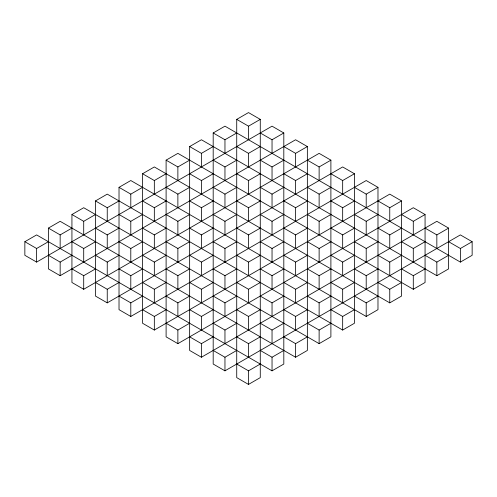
<?xml version="1.0" encoding="UTF-8"?>
<svg xmlns="http://www.w3.org/2000/svg" width="497" height="497" viewBox="0 0 497 497"><rect width="100%" height="100%" fill="white"/><g stroke="black" fill="none" stroke-linecap="round" stroke-linejoin="round"><path stroke-width="0.75" d="M24.85 241.704L36.623 234.907L272.039 370.83L283.812 364.034L283.812 132.966L272.039 126.17L36.623 262.093L24.85 255.296L24.85 241.704L36.623 248.5L48.389 241.704M48.389 228.111L60.162 221.314L295.585 357.237L307.357 350.441L307.357 146.559L295.585 139.763L60.162 275.686L48.389 268.889L48.389 228.111L60.162 234.907L71.935 228.111M71.935 214.518L83.707 207.721L319.124 343.644L330.896 336.848L330.896 160.152L319.124 153.356L83.707 289.279L71.935 282.482L71.935 214.518L83.707 221.314L95.474 214.518M95.474 200.931L107.246 194.134L342.669 330.051L354.442 323.255L354.442 173.745L342.669 166.949L107.246 302.866L95.474 296.069L95.474 200.931L107.246 207.721L119.019 200.931M119.019 187.338L130.792 180.541L366.208 316.459L377.981 309.662L377.981 187.338L366.208 180.541L130.792 316.459L119.019 309.662L119.019 187.338L130.792 194.134L142.558 187.338M142.558 173.745L154.331 166.949L389.754 302.866L401.526 296.069L401.526 200.931L389.754 194.134L154.331 330.051L142.558 323.255L142.558 173.745L154.331 180.541L166.104 173.745M166.104 160.152L177.876 153.356L413.293 289.279L425.065 282.482L425.065 214.518L413.293 207.721L177.876 343.644L166.104 336.848L166.104 160.152L177.876 166.949L189.643 160.152M189.643 146.559L201.415 139.763L436.838 275.686L448.611 268.889L448.611 228.111L436.838 221.314L201.415 357.237L189.643 350.441L189.643 146.559L201.415 153.356L213.188 146.559M213.188 132.966L224.961 126.17L460.377 262.093L472.15 255.296L472.15 241.704L460.377 234.907L224.961 370.83L213.188 364.034L213.188 132.966L224.961 139.763L236.727 132.966M236.727 119.379L248.5 112.583L260.273 119.379L260.273 377.621L248.5 384.417L236.727 377.621L236.727 119.379L248.5 126.17L260.273 119.379M48.389 255.296L60.162 262.093L71.935 255.296M71.935 241.704L83.707 248.5L95.474 241.704M95.474 228.111L107.246 234.907L119.019 228.111M119.019 214.518L130.792 221.314L142.558 214.518M142.558 200.931L154.331 207.721L166.104 200.931M166.104 187.338L177.876 194.134L189.643 187.338M189.643 173.745L201.415 180.541L213.188 173.745M213.188 160.152L224.961 166.949L236.727 160.152M236.727 146.559L248.5 153.356L260.273 146.559M260.273 132.966L272.039 139.763L283.812 132.966M71.935 268.889L83.707 275.686L95.474 268.889M95.474 255.296L107.246 262.093L119.019 255.296M119.019 241.704L130.792 248.5L142.558 241.704M142.558 228.111L154.331 234.907L166.104 228.111M166.104 214.518L177.876 221.314L189.643 214.518M189.643 200.931L201.415 207.721L213.188 200.931M213.188 187.338L224.961 194.134L236.727 187.338M236.727 173.745L248.5 180.541L260.273 173.745M260.273 160.152L272.039 166.949L283.812 160.152M283.812 146.559L295.585 153.356L307.357 146.559M95.474 282.482L107.246 289.273L119.019 282.482M119.019 268.889L130.792 275.686L142.558 268.889M142.558 255.296L154.331 262.093L166.104 255.296M166.104 241.704L177.876 248.5L189.643 241.704M189.643 228.111L201.415 234.907L213.188 228.111M213.188 214.518L224.961 221.314L236.727 214.518M236.727 200.931L248.5 207.721L260.273 200.931M260.273 187.338L272.039 194.134L283.812 187.338M283.812 173.745L295.585 180.541L307.357 173.745M307.357 160.152L319.124 166.949L330.896 160.152M119.019 296.069L130.792 302.866L142.558 296.069M142.558 282.482L154.331 289.273L166.104 282.482M166.104 268.889L177.876 275.686L189.643 268.889M189.643 255.296L201.415 262.093L213.188 255.296M213.188 241.704L224.961 248.5L236.727 241.704M236.727 228.111L248.5 234.907L260.273 228.111M260.273 214.518L272.039 221.314L283.812 214.518M283.812 200.931L295.585 207.721L307.357 200.931M307.357 187.338L319.124 194.134L330.896 187.338M330.896 173.745L342.669 180.541L354.442 173.745M142.558 309.662L154.331 316.459L166.104 309.662M166.104 296.069L177.876 302.866L189.643 296.069M189.643 282.482L201.415 289.273L213.188 282.482M213.188 268.889L224.961 275.686L236.727 268.889M236.727 255.296L248.5 262.093L260.273 255.296M260.273 241.704L272.039 248.5L283.812 241.704M283.812 228.111L295.585 234.907L307.357 228.111M307.357 214.518L319.124 221.314L330.896 214.518M330.896 200.931L342.669 207.721L354.442 200.931M354.442 187.338L366.208 194.134L377.981 187.338M166.104 323.255L177.876 330.051L189.643 323.255M189.643 309.662L201.415 316.459L213.188 309.662M213.188 296.069L224.961 302.866L236.727 296.069M236.727 282.482L248.5 289.273L260.273 282.482M260.273 268.889L272.039 275.686L283.812 268.889M283.812 255.296L295.585 262.093L307.357 255.296M307.357 241.704L319.124 248.5L330.896 241.704M330.896 228.111L342.669 234.907L354.442 228.111M354.442 214.518L366.208 221.314L377.981 214.518M377.981 200.931L389.754 207.721L401.526 200.931M189.643 336.848L201.415 343.644L213.188 336.848M213.188 323.255L224.961 330.051L236.727 323.255M236.727 309.662L248.5 316.459L260.273 309.662M260.273 296.069L272.039 302.866L283.812 296.069M283.812 282.482L295.585 289.273L307.357 282.482M307.357 268.889L319.124 275.686L330.896 268.889M330.896 255.296L342.669 262.093L354.442 255.296M354.442 241.704L366.208 248.5L377.981 241.704M377.981 228.111L389.754 234.907L401.526 228.111M401.526 214.518L413.293 221.314L425.065 214.518M213.188 350.441L224.961 357.237L236.727 350.441M236.727 336.848L248.5 343.644L260.273 336.848M260.273 323.255L272.039 330.051L283.812 323.255M283.812 309.662L295.585 316.459L307.357 309.662M307.357 296.069L319.124 302.866L330.896 296.069M330.896 282.482L342.669 289.273L354.442 282.482M354.442 268.889L366.208 275.686L377.981 268.889M377.981 255.296L389.754 262.093L401.526 255.296M401.526 241.704L413.293 248.5L425.065 241.704M425.065 228.111L436.838 234.907L448.611 228.111M236.727 364.034L248.5 370.824L260.273 364.034M260.273 350.441L272.039 357.237L283.812 350.441M283.812 336.848L295.585 343.644L307.357 336.848M307.357 323.255L319.124 330.051L330.896 323.255M330.896 309.662L342.669 316.459L354.442 309.662M354.442 296.069L366.208 302.866L377.981 296.069M377.981 282.482L389.754 289.273L401.526 282.482M401.526 268.889L413.293 275.686L425.065 268.889M425.065 255.296L436.838 262.093L448.611 255.296M448.611 241.704L460.377 248.5L472.15 241.704M460.377 248.5L460.377 262.093M436.838 234.907L436.838 248.5M436.838 262.093L436.838 275.686M413.293 221.314L413.293 234.907M413.293 248.5L413.293 262.093M413.293 275.686L413.293 289.279M389.754 207.721L389.754 221.314M389.754 234.907L389.754 248.5M389.754 262.093L389.754 275.686M389.754 289.273L389.754 302.866M366.208 194.134L366.208 207.727M366.208 221.314L366.208 234.907M366.208 248.5L366.208 262.093M366.208 275.686L366.208 289.279M366.208 302.866L366.208 316.459M342.669 180.541L342.669 194.134M342.669 207.721L342.669 221.314M342.669 234.907L342.669 248.5M342.669 262.093L342.669 275.686M342.669 289.273L342.669 302.866M342.669 316.459L342.669 330.051M319.124 166.949L319.124 180.541M319.124 194.134L319.124 207.727M319.124 221.314L319.124 234.907M319.124 248.5L319.124 262.093M319.124 275.686L319.124 289.279M319.124 302.866L319.124 316.459M319.124 330.051L319.124 343.644M295.585 153.356L295.585 166.949M295.585 180.541L295.585 194.134M295.585 207.721L295.585 221.314M295.585 234.907L295.585 248.5M295.585 262.093L295.585 275.686M295.585 289.273L295.585 302.866M295.585 316.459L295.585 330.051M295.585 343.644L295.585 357.237M272.039 139.763L272.039 153.356M272.039 166.949L272.039 180.541M272.039 194.134L272.039 207.727M272.039 221.314L272.039 234.907M272.039 248.5L272.039 262.093M272.039 275.686L272.039 289.279M272.039 302.866L272.039 316.459M272.039 330.051L272.039 343.644M272.039 357.237L272.039 370.83M248.5 126.17L248.5 139.763M248.5 153.356L248.5 166.949M248.5 180.541L248.5 194.134M248.5 207.721L248.5 221.314M248.5 234.907L248.5 248.5M248.5 262.093L248.5 275.686M248.5 289.273L248.5 302.866M248.5 316.459L248.5 330.051M248.5 343.644L248.5 357.237M248.5 370.824L248.5 384.417M224.961 139.763L224.961 153.356M224.961 166.949L224.961 180.541M224.961 194.134L224.961 207.727M224.961 221.314L224.961 234.907M224.961 248.5L224.961 262.093M224.961 275.686L224.961 289.279M224.961 302.866L224.961 316.459M224.961 330.051L224.961 343.644M224.961 357.237L224.961 370.83M201.415 153.356L201.415 166.949M201.415 180.541L201.415 194.134M201.415 207.721L201.415 221.314M201.415 234.907L201.415 248.5M201.415 262.093L201.415 275.686M201.415 289.273L201.415 302.866M201.415 316.459L201.415 330.051M201.415 343.644L201.415 357.237M177.876 166.949L177.876 180.541M177.876 194.134L177.876 207.727M177.876 221.314L177.876 234.907M177.876 248.5L177.876 262.093M177.876 275.686L177.876 289.279M177.876 302.866L177.876 316.459M177.876 330.051L177.876 343.644M154.331 180.541L154.331 194.134M154.331 207.721L154.331 221.314M154.331 234.907L154.331 248.5M154.331 262.093L154.331 275.686M154.331 289.273L154.331 302.866M154.331 316.459L154.331 330.051M130.792 194.134L130.792 207.727M130.792 221.314L130.792 234.907M130.792 248.5L130.792 262.093M130.792 275.686L130.792 289.279M130.792 302.866L130.792 316.459M107.246 207.721L107.246 221.314M107.246 234.907L107.246 248.5M107.246 262.093L107.246 275.686M107.246 289.273L107.246 302.866M83.707 221.314L83.707 234.907M83.707 248.5L83.707 262.093M83.707 275.686L83.707 289.279M60.162 234.907L60.162 248.5M60.162 262.093L60.162 275.686M36.623 248.5L36.623 262.093"/></g></svg>
